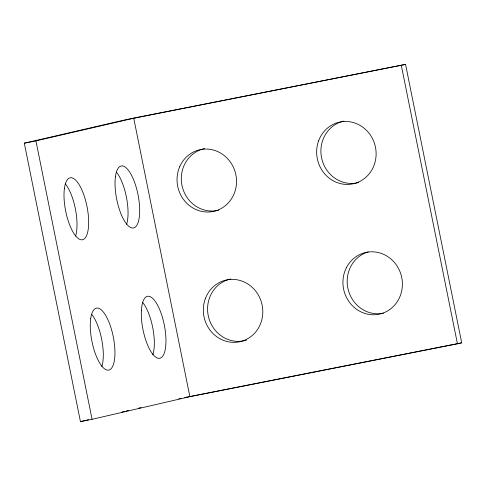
<?xml version="1.0" encoding="UTF-8"?>
<svg xmlns="http://www.w3.org/2000/svg" width="486" height="486" viewBox="0 0 486 486"><rect width="100%" height="100%" fill="white"/><g stroke="black" fill="none" stroke-linecap="round" stroke-linejoin="round"><path stroke-width="0.73" d="M24.3 143.188L126.36 119.568L405.561 64.389L461.7 342.812L457.448 343.796L189.88 396.679L92.073 419.315L80.439 421.611L24.3 143.188L35.934 140.885L133.741 118.25L405.561 64.389M80.439 421.611L88.574 419.728M121.852 412.025L124.811 411.344M126.293 410.998L128.511 410.488M138.862 408.088L141.086 407.578M178.799 398.848L181.017 398.338M184.735 397.554L461.7 342.812M401.308 65.373L457.448 343.796M133.741 118.25L189.88 396.679M35.934 140.885L92.073 419.315M383.521 313.184A31.59 29.646 77 0 1 348.164 289.522A31.59 29.646 77 0 1 368.267 251.918M218.84 210.165A31.59 29.646 77 0 1 182.153 186.235A31.59 29.646 77 0 1 204.612 148.631M246.536 340.085A31.59 29.646 77 0 1 208.628 317.358A31.59 29.646 77 0 1 230.832 278.97M65.403 183.951A31.59 10.905 78.8 0 1 75.609 236.062M91.793 314.418A31.59 10.905 78.8 0 1 101.835 366.559M142.641 302.383A31.59 10.905 78.8 0 1 152.817 354.895M355.278 183.198A31.59 29.646 77 0 1 321.44 157.124A31.59 29.646 77 0 1 343.918 121.105M358.735 182.499A31.59 29.646 77 0 1 355.971 183.094M116.433 172.141A31.59 10.905 78.8 0 1 126.633 224.259M64.395 188.611A31.59 10.905 78.8 0 0 79.607 239.312A31.59 10.905 78.8 0 0 84.977 198.373A31.59 10.905 78.8 0 0 64.395 188.611M205.384 298.519A31.59 29.646 77 0 0 237.466 342.132A31.59 29.646 77 0 0 256.341 291.958A31.59 29.646 77 0 0 205.384 298.519M115.425 176.801A31.59 10.905 78.8 0 0 130.631 227.503A31.59 10.905 78.8 0 0 136.007 186.569A31.59 10.905 78.8 0 0 115.425 176.801M90.7 318.725A31.59 10.905 78.8 0 0 105.778 369.591A31.59 10.905 78.8 0 0 111.337 328.967A31.59 10.905 78.8 0 0 90.7 318.725M179.68 166.765A31.59 29.646 77 0 0 209.715 211.957A31.59 29.646 77 0 0 230.953 162.901A31.59 29.646 77 0 0 179.68 166.765M346.421 267.677A31.59 29.646 77 0 0 373.649 314.77A31.59 29.646 77 0 0 397.913 267.391A31.59 29.646 77 0 0 346.421 267.677M141.402 310.299A31.59 10.905 78.8 0 0 158.4 358.297A31.59 10.905 78.8 0 0 161.097 313.257A31.59 10.905 78.8 0 0 141.402 310.299M318.616 140.843A31.59 29.646 77 0 0 351.026 184.182A31.59 29.646 77 0 0 369.506 133.832A31.59 29.646 77 0 0 318.616 140.843"/></g></svg>
